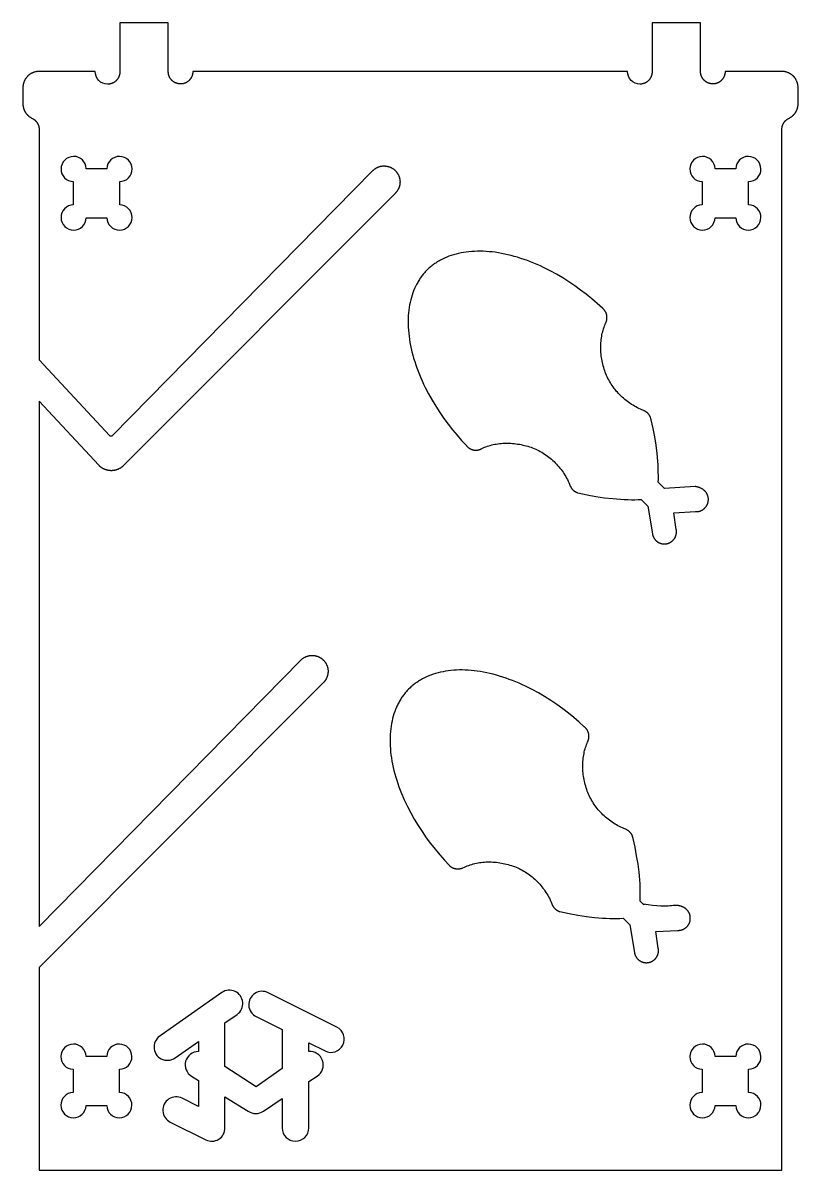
# Model space of a CAD drawing. Extents: x 1.8 to 42, y 1 to 42.4.
# Drawn here: x 15.75 to 27.75, y 1 to 18.75 of the extents above; entities that cross this region are included whole.
import ezdxf

# ---------------------------------------------------------------- set-up
doc = ezdxf.new("R2010")
doc.units = 0
doc.header["$LTSCALE"] = 0.03937
doc.layers.add('POCKETING_CUT', color=192, linetype='CONTINUOUS')
doc.layers.add('PROFILING_CUT', color=1, linetype='CONTINUOUS')

msp = doc.modelspace()

# ---------------------------------------------------------------- linework, layer by layer
at = {"layer": 'POCKETING_CUT'}
for points in [[(17.25, 15.935), (17.25, 16.295, 2.329284), (17.05, 16.495), (16.73, 16.495, 2.329284), (16.53, 16.295), (16.53, 15.935, 2.329284), (16.73, 15.735), (17.05, 15.735, 2.329284), (17.25, 15.935)], [(26.985, 15.935), (26.985, 16.295, 2.329284), (26.785, 16.495), (26.465, 16.495, 2.329284), (26.265, 16.295), (26.265, 15.935, 2.329284), (26.465, 15.735), (26.785, 15.735, 2.329284), (26.985, 15.935)], [(20.175, 2.833), (20.175, 2.968), (20.427, 2.843, 0.998554), (20.612, 3.211), (19.549, 3.742, 1.022068), (19.363, 3.374), (19.763, 3.175), (19.763, 2.572), (19.363, 2.287), (18.878, 2.604), (18.878, 3.278), (19.066, 3.408, 1.000007), (18.829, 3.746), (17.892, 3.088, 1.074623), (18.105, 2.736), (18.466, 2.989), (18.466, 2.834, 0.752687), (18.36, 2.452), (18.466, 2.388), (18.466, 1.985), (18.216, 2.111, 1.007271), (18.031, 1.742), (18.582, 1.467, 0.554843), (18.878, 1.652), (18.878, 2.133), (19.239, 1.911, 0.310797), (19.473, 1.91), (19.763, 2.105), (19.763, 1.652, 1), (20.175, 1.652), (20.175, 2.371), (20.306, 2.455, 0.783038), (20.175, 2.833)], [(17.247, 2.199), (17.247, 2.559, 2.329284), (17.047, 2.759), (16.727, 2.759, 2.329284), (16.527, 2.559), (16.527, 2.199, 2.329284), (16.727, 1.999), (17.047, 1.999, 2.329284), (17.247, 2.199)], [(26.985, 2.199), (26.985, 2.559, 2.329284), (26.785, 2.759), (26.465, 2.759, 2.329284), (26.265, 2.559), (26.265, 2.199, 2.329284), (26.465, 1.999), (26.785, 1.999, 2.329284), (26.985, 2.199)]]:
    msp.add_lwpolyline(points, format="xyb", dxfattribs=at)
for points in [[(25.585, 11.642), (25.587, 11.693), (25.587, 11.745), (25.586, 11.799), (25.585, 11.854), (25.582, 11.911), (25.578, 11.969), (25.567, 12.09), (25.551, 12.215), (25.53, 12.344), (25.505, 12.475), (25.475, 12.609), (25.474, 12.614), (25.473, 12.62), (25.471, 12.626), (25.47, 12.632), (25.468, 12.638), (25.466, 12.643), (25.464, 12.649), (25.461, 12.655), (25.459, 12.661), (25.456, 12.666), (25.453, 12.672), (25.45, 12.677), (25.446, 12.682), (25.443, 12.687), (25.439, 12.693), (25.435, 12.698), (25.431, 12.702), (25.427, 12.707), (25.423, 12.712), (25.418, 12.716), (25.414, 12.72), (25.409, 12.724), (25.404, 12.728), (25.399, 12.732), (25.394, 12.735), (25.389, 12.739), (25.384, 12.742), (25.378, 12.745), (25.373, 12.748), (25.368, 12.75), (25.362, 12.753), (25.333, 12.764), (25.31, 12.774), (25.286, 12.785), (25.263, 12.796), (25.24, 12.808), (25.217, 12.821), (25.195, 12.834), (25.173, 12.847), (25.151, 12.862), (25.129, 12.877), (25.108, 12.892), (25.087, 12.908), (25.067, 12.925), (25.046, 12.942), (25.027, 12.96), (25.008, 12.978), (24.989, 12.996), (24.971, 13.016), (24.953, 13.035), (24.936, 13.055), (24.919, 13.076), (24.903, 13.096), (24.887, 13.118), (24.873, 13.139), (24.858, 13.161), (24.844, 13.183), (24.831, 13.205), (24.819, 13.228), (24.807, 13.251), (24.795, 13.274), (24.785, 13.297), (24.775, 13.32), (24.765, 13.345), (24.757, 13.369), (24.749, 13.394), (24.741, 13.419), (24.734, 13.444), (24.727, 13.47), (24.721, 13.495), (24.716, 13.521), (24.711, 13.546), (24.707, 13.572), (24.704, 13.598), (24.701, 13.624), (24.698, 13.65), (24.697, 13.675), (24.696, 13.701), (24.695, 13.727), (24.695, 13.752), (24.696, 13.778), (24.698, 13.803), (24.7, 13.828), (24.702, 13.853), (24.706, 13.877), (24.71, 13.902), (24.714, 13.926), (24.719, 13.949), (24.725, 13.973), (24.731, 13.996), (24.738, 14.019), (24.746, 14.041), (24.754, 14.063), (24.762, 14.085), (24.771, 14.106), (24.773, 14.109), (24.774, 14.112), (24.776, 14.116), (24.777, 14.119), (24.779, 14.123), (24.78, 14.127), (24.782, 14.13), (24.783, 14.134), (24.784, 14.138), (24.785, 14.142), (24.786, 14.145), (24.787, 14.149), (24.788, 14.153), (24.789, 14.157), (24.789, 14.161), (24.79, 14.165), (24.791, 14.169), (24.791, 14.173), (24.791, 14.178), (24.792, 14.182), (24.792, 14.186), (24.792, 14.19), (24.792, 14.194), (24.792, 14.198), (24.792, 14.203), (24.791, 14.207), (24.791, 14.211), (24.79, 14.215), (24.79, 14.219), (24.789, 14.224), (24.788, 14.228), (24.788, 14.232), (24.787, 14.236), (24.786, 14.24), (24.784, 14.244), (24.783, 14.248), (24.782, 14.252), (24.78, 14.256), (24.779, 14.26), (24.777, 14.264), (24.776, 14.268), (24.774, 14.272), (24.772, 14.275), (24.77, 14.279), (24.768, 14.283), (24.766, 14.286), (24.764, 14.29), (24.762, 14.293), (24.76, 14.297), (24.757, 14.3), (24.755, 14.303), (24.753, 14.306), (24.75, 14.31), (24.747, 14.313), (24.745, 14.316), (24.742, 14.319), (24.74, 14.321), (24.737, 14.324), (24.734, 14.327), (24.731, 14.33), (24.728, 14.332), (24.726, 14.335), (24.723, 14.337), (24.72, 14.339), (24.64, 14.411), (24.558, 14.482), (24.472, 14.551), (24.384, 14.618), (24.294, 14.684), (24.201, 14.746), (24.106, 14.806), (24.009, 14.863), (23.91, 14.916), (23.811, 14.966), (23.761, 14.99), (23.71, 15.012), (23.66, 15.033), (23.609, 15.054), (23.559, 15.073), (23.508, 15.091), (23.458, 15.108), (23.408, 15.124), (23.357, 15.138), (23.307, 15.152), (23.258, 15.164), (23.208, 15.175), (23.159, 15.185), (23.111, 15.193), (23.062, 15.201), (23.015, 15.207), (22.967, 15.211), (22.921, 15.215), (22.875, 15.217), (22.829, 15.218), (22.785, 15.218), (22.741, 15.216), (22.697, 15.214), (22.655, 15.21), (22.613, 15.205), (22.572, 15.199), (22.532, 15.192), (22.493, 15.183), (22.455, 15.174), (22.418, 15.163), (22.381, 15.152), (22.346, 15.139), (22.312, 15.126), (22.278, 15.111), (22.246, 15.096), (22.214, 15.08), (22.199, 15.071), (22.184, 15.063), (22.169, 15.054), (22.155, 15.045), (22.14, 15.035), (22.126, 15.026), (22.112, 15.016), (22.099, 15.006), (22.086, 14.996), (22.073, 14.986), (22.06, 14.976), (22.047, 14.965), (22.035, 14.955), (22.023, 14.944), (22, 14.922), (21.978, 14.898), (21.967, 14.886), (21.956, 14.874), (21.946, 14.861), (21.936, 14.848), (21.926, 14.835), (21.916, 14.821), (21.906, 14.808), (21.897, 14.794), (21.888, 14.78), (21.879, 14.765), (21.87, 14.751), (21.861, 14.736), (21.853, 14.721), (21.844, 14.705), (21.828, 14.674), (21.813, 14.641), (21.799, 14.607), (21.786, 14.573), (21.774, 14.537), (21.763, 14.501), (21.753, 14.464), (21.744, 14.425), (21.736, 14.386), (21.729, 14.346), (21.724, 14.305), (21.719, 14.263), (21.716, 14.221), (21.714, 14.178), (21.713, 14.134), (21.713, 14.089), (21.715, 14.044), (21.718, 13.998), (21.722, 13.951), (21.727, 13.904), (21.734, 13.856), (21.742, 13.808), (21.751, 13.76), (21.761, 13.711), (21.773, 13.661), (21.785, 13.612), (21.799, 13.562), (21.815, 13.512), (21.831, 13.462), (21.849, 13.412), (21.867, 13.362), (21.887, 13.311), (21.908, 13.261), (21.93, 13.211), (21.953, 13.161), (21.977, 13.111), (22.028, 13.012), (22.083, 12.914), (22.141, 12.818), (22.202, 12.724), (22.266, 12.632), (22.332, 12.542), (22.4, 12.454), (22.47, 12.37), (22.542, 12.288), (22.615, 12.21), (22.617, 12.207), (22.62, 12.204), (22.623, 12.201), (22.625, 12.198), (22.628, 12.195), (22.631, 12.192), (22.634, 12.19), (22.637, 12.187), (22.64, 12.184), (22.643, 12.182), (22.646, 12.179), (22.649, 12.177), (22.653, 12.174), (22.656, 12.172), (22.66, 12.17), (22.663, 12.167), (22.667, 12.165), (22.671, 12.163), (22.674, 12.161), (22.678, 12.159), (22.682, 12.157), (22.686, 12.155), (22.69, 12.154), (22.694, 12.152), (22.698, 12.151), (22.702, 12.149), (22.706, 12.148), (22.71, 12.147), (22.714, 12.146), (22.719, 12.145), (22.723, 12.144), (22.727, 12.143), (22.732, 12.142), (22.736, 12.141), (22.74, 12.141), (22.745, 12.14), (22.749, 12.14), (22.753, 12.14), (22.758, 12.14), (22.762, 12.14), (22.766, 12.14), (22.77, 12.14), (22.775, 12.14), (22.779, 12.141), (22.783, 12.141), (22.787, 12.142), (22.792, 12.142), (22.796, 12.143), (22.8, 12.144), (22.804, 12.145), (22.808, 12.146), (22.812, 12.147), (22.816, 12.148), (22.82, 12.149), (22.824, 12.15), (22.828, 12.152), (22.831, 12.153), (22.835, 12.155), (22.839, 12.156), (22.842, 12.158), (22.846, 12.16), (22.849, 12.162), (22.853, 12.164), (22.856, 12.165), (22.876, 12.175), (22.897, 12.184), (22.918, 12.192), (22.94, 12.2), (22.962, 12.207), (22.984, 12.213), (23.007, 12.22), (23.03, 12.225), (23.054, 12.23), (23.078, 12.234), (23.102, 12.238), (23.127, 12.241), (23.152, 12.244), (23.177, 12.246), (23.202, 12.247), (23.227, 12.247), (23.253, 12.247), (23.279, 12.247), (23.305, 12.246), (23.331, 12.244), (23.357, 12.241), (23.383, 12.238), (23.409, 12.234), (23.436, 12.23), (23.462, 12.225), (23.488, 12.219), (23.514, 12.213), (23.539, 12.207), (23.565, 12.2), (23.591, 12.192), (23.616, 12.184), (23.641, 12.175), (23.665, 12.165), (23.689, 12.155), (23.712, 12.144), (23.735, 12.132), (23.759, 12.12), (23.781, 12.107), (23.804, 12.093), (23.826, 12.079), (23.848, 12.064), (23.87, 12.048), (23.891, 12.032), (23.912, 12.016), (23.933, 11.998), (23.953, 11.981), (23.972, 11.962), (23.992, 11.943), (24.01, 11.924), (24.028, 11.904), (24.046, 11.884), (24.063, 11.863), (24.08, 11.842), (24.096, 11.821), (24.111, 11.799), (24.126, 11.777), (24.14, 11.754), (24.153, 11.731), (24.166, 11.708), (24.179, 11.685), (24.19, 11.661), (24.201, 11.638), (24.211, 11.614), (24.223, 11.585), (24.225, 11.58), (24.227, 11.575), (24.23, 11.571), (24.232, 11.566), (24.235, 11.562), (24.238, 11.557), (24.241, 11.553), (24.244, 11.548), (24.247, 11.544), (24.25, 11.54), (24.254, 11.536), (24.257, 11.532), (24.261, 11.528), (24.265, 11.524), (24.269, 11.52), (24.273, 11.517), (24.277, 11.513), (24.281, 11.51), (24.286, 11.507), (24.29, 11.503), (24.295, 11.5), (24.299, 11.498), (24.304, 11.495), (24.308, 11.492), (24.313, 11.49), (24.318, 11.488), (24.323, 11.486), (24.328, 11.484), (24.332, 11.482), (24.337, 11.48), (24.342, 11.479), (24.483, 11.449), (24.62, 11.424), (24.753, 11.404), (24.88, 11.39), (24.941, 11.384), (25.001, 11.379), (25.059, 11.376), (25.115, 11.374), (25.169, 11.373), (25.221, 11.373), (25.272, 11.374), (25.32, 11.377), (25.424, 11.274), (25.495, 10.845), (25.496, 10.841), (25.497, 10.837), (25.498, 10.833), (25.499, 10.829), (25.5, 10.825), (25.501, 10.821), (25.502, 10.817), (25.504, 10.813), (25.505, 10.809), (25.506, 10.805), (25.508, 10.801), (25.51, 10.797), (25.512, 10.794), (25.514, 10.79), (25.516, 10.786), (25.518, 10.782), (25.52, 10.779), (25.522, 10.775), (25.524, 10.772), (25.527, 10.768), (25.529, 10.765), (25.531, 10.761), (25.534, 10.758), (25.537, 10.755), (25.539, 10.752), (25.542, 10.749), (25.545, 10.746), (25.548, 10.743), (25.551, 10.74), (25.554, 10.737), (25.557, 10.735), (25.56, 10.732), (25.564, 10.729), (25.567, 10.726), (25.571, 10.723), (25.575, 10.72), (25.579, 10.718), (25.583, 10.715), (25.587, 10.713), (25.592, 10.711), (25.596, 10.708), (25.6, 10.706), (25.605, 10.704), (25.609, 10.702), (25.614, 10.7), (25.618, 10.699), (25.623, 10.697), (25.628, 10.696), (25.632, 10.694), (25.637, 10.693), (25.642, 10.692), (25.647, 10.691), (25.651, 10.69), (25.656, 10.69), (25.661, 10.689), (25.666, 10.689), (25.671, 10.688), (25.676, 10.688), (25.68, 10.688), (25.685, 10.688), (25.69, 10.689), (25.695, 10.689), (25.699, 10.689), (25.704, 10.69), (25.709, 10.69), (25.713, 10.691), (25.718, 10.692), (25.723, 10.693), (25.727, 10.694), (25.732, 10.696), (25.737, 10.697), (25.741, 10.698), (25.746, 10.7), (25.75, 10.702), (25.755, 10.704), (25.759, 10.706), (25.764, 10.708), (25.768, 10.71), (25.772, 10.713), (25.777, 10.715), (25.781, 10.718), (25.785, 10.72), (25.789, 10.723), (25.793, 10.726), (25.797, 10.729), (25.801, 10.732), (25.804, 10.735), (25.808, 10.738), (25.811, 10.742), (25.815, 10.745), (25.818, 10.749), (25.821, 10.752), (25.824, 10.756), (25.827, 10.76), (25.83, 10.763), (25.833, 10.767), (25.836, 10.771), (25.838, 10.775), (25.841, 10.779), (25.843, 10.783), (25.845, 10.787), (25.848, 10.792), (25.85, 10.796), (25.852, 10.8), (25.854, 10.805), (25.855, 10.809), (25.857, 10.814), (25.859, 10.818), (25.86, 10.823), (25.861, 10.828), (25.863, 10.833), (25.864, 10.837), (25.865, 10.842), (25.865, 10.847), (25.866, 10.852), (25.867, 10.857), (25.867, 10.862), (25.867, 10.866), (25.868, 10.871), (25.868, 10.876), (25.868, 10.881), (25.867, 10.886), (25.867, 10.891), (25.867, 10.895), (25.866, 10.9), (25.865, 10.905), (25.865, 10.91), (25.864, 10.914), (25.825, 11.17), (26.164, 11.189), (26.169, 11.189), (26.174, 11.189), (26.179, 11.189), (26.184, 11.189), (26.189, 11.189), (26.194, 11.19), (26.199, 11.19), (26.204, 11.191), (26.209, 11.192), (26.214, 11.193), (26.219, 11.194), (26.224, 11.195), (26.228, 11.197), (26.233, 11.198), (26.238, 11.2), (26.243, 11.202), (26.248, 11.204), (26.252, 11.206), (26.257, 11.208), (26.262, 11.21), (26.266, 11.213), (26.27, 11.216), (26.275, 11.218), (26.279, 11.221), (26.283, 11.224), (26.287, 11.227), (26.291, 11.23), (26.295, 11.233), (26.299, 11.236), (26.302, 11.24), (26.306, 11.243), (26.309, 11.247), (26.313, 11.25), (26.316, 11.254), (26.319, 11.258), (26.322, 11.262), (26.325, 11.266), (26.328, 11.27), (26.331, 11.274), (26.334, 11.278), (26.336, 11.283), (26.339, 11.287), (26.341, 11.292), (26.343, 11.296), (26.345, 11.301), (26.347, 11.306), (26.349, 11.311), (26.351, 11.315), (26.353, 11.32), (26.354, 11.325), (26.355, 11.33), (26.357, 11.335), (26.358, 11.34), (26.359, 11.345), (26.359, 11.35), (26.36, 11.355), (26.36, 11.36), (26.361, 11.365), (26.361, 11.37), (26.361, 11.375), (26.361, 11.38), (26.361, 11.385), (26.361, 11.39), (26.36, 11.395), (26.36, 11.4), (26.359, 11.405), (26.358, 11.41), (26.357, 11.415), (26.356, 11.42), (26.355, 11.425), (26.353, 11.429), (26.352, 11.434), (26.35, 11.439), (26.348, 11.444), (26.347, 11.449), (26.344, 11.453), (26.342, 11.458), (26.34, 11.462), (26.338, 11.467), (26.335, 11.471), (26.332, 11.476), (26.33, 11.48), (26.327, 11.484), (26.324, 11.488), (26.321, 11.493), (26.317, 11.497), (26.314, 11.5), (26.311, 11.504), (26.307, 11.508), (26.303, 11.511), (26.3, 11.515), (26.296, 11.518), (26.292, 11.521), (26.288, 11.524), (26.284, 11.527), (26.28, 11.53), (26.274, 11.535), (26.267, 11.539), (26.26, 11.543), (26.253, 11.547), (26.246, 11.55), (26.238, 11.554), (26.23, 11.557), (26.222, 11.56), (26.215, 11.563), (26.206, 11.566), (26.198, 11.568), (26.19, 11.57), (26.182, 11.572), (26.173, 11.574), (26.165, 11.575), (26.157, 11.576), (25.922, 11.56), (25.684, 11.548), (25.635, 11.593), (25.585, 11.642)], [(25.306, 5.162), (25.308, 5.213), (25.308, 5.265), (25.308, 5.319), (25.306, 5.374), (25.303, 5.431), (25.299, 5.49), (25.288, 5.61), (25.272, 5.735), (25.251, 5.864), (25.226, 5.996), (25.196, 6.129), (25.195, 6.135), (25.194, 6.141), (25.192, 6.146), (25.191, 6.152), (25.189, 6.158), (25.187, 6.164), (25.185, 6.17), (25.183, 6.175), (25.18, 6.181), (25.177, 6.186), (25.174, 6.192), (25.171, 6.197), (25.168, 6.203), (25.164, 6.208), (25.16, 6.213), (25.157, 6.218), (25.153, 6.223), (25.148, 6.227), (25.144, 6.232), (25.14, 6.236), (25.135, 6.241), (25.13, 6.245), (25.125, 6.248), (25.12, 6.252), (25.115, 6.256), (25.11, 6.259), (25.105, 6.262), (25.1, 6.265), (25.094, 6.268), (25.089, 6.27), (25.083, 6.273), (25.054, 6.284), (25.031, 6.295), (25.008, 6.305), (24.984, 6.316), (24.961, 6.328), (24.939, 6.341), (24.916, 6.354), (24.894, 6.368), (24.872, 6.382), (24.85, 6.397), (24.829, 6.412), (24.808, 6.429), (24.788, 6.445), (24.768, 6.462), (24.748, 6.48), (24.729, 6.498), (24.71, 6.517), (24.692, 6.536), (24.674, 6.555), (24.657, 6.575), (24.64, 6.596), (24.624, 6.617), (24.609, 6.638), (24.594, 6.659), (24.579, 6.681), (24.566, 6.703), (24.553, 6.726), (24.54, 6.748), (24.528, 6.771), (24.517, 6.794), (24.506, 6.817), (24.496, 6.841), (24.487, 6.865), (24.478, 6.89), (24.47, 6.914), (24.462, 6.939), (24.455, 6.965), (24.449, 6.99), (24.443, 7.015), (24.437, 7.041), (24.433, 7.067), (24.428, 7.093), (24.425, 7.118), (24.422, 7.144), (24.42, 7.17), (24.418, 7.196), (24.417, 7.221), (24.416, 7.247), (24.417, 7.273), (24.417, 7.298), (24.419, 7.323), (24.421, 7.348), (24.424, 7.373), (24.427, 7.398), (24.431, 7.422), (24.436, 7.446), (24.441, 7.47), (24.446, 7.493), (24.453, 7.516), (24.46, 7.539), (24.467, 7.561), (24.475, 7.583), (24.483, 7.605), (24.492, 7.626), (24.494, 7.629), (24.496, 7.633), (24.497, 7.636), (24.499, 7.64), (24.5, 7.643), (24.502, 7.647), (24.503, 7.651), (24.504, 7.654), (24.505, 7.658), (24.506, 7.662), (24.507, 7.666), (24.508, 7.67), (24.509, 7.674), (24.51, 7.678), (24.511, 7.682), (24.511, 7.686), (24.512, 7.69), (24.512, 7.694), (24.513, 7.698), (24.513, 7.702), (24.513, 7.706), (24.513, 7.71), (24.513, 7.715), (24.513, 7.719), (24.513, 7.723), (24.513, 7.727), (24.512, 7.731), (24.512, 7.735), (24.511, 7.74), (24.51, 7.744), (24.51, 7.748), (24.509, 7.752), (24.508, 7.756), (24.507, 7.76), (24.506, 7.764), (24.504, 7.768), (24.503, 7.772), (24.502, 7.776), (24.5, 7.78), (24.499, 7.784), (24.497, 7.788), (24.495, 7.792), (24.493, 7.796), (24.492, 7.799), (24.49, 7.803), (24.488, 7.807), (24.485, 7.81), (24.483, 7.814), (24.481, 7.817), (24.479, 7.82), (24.476, 7.824), (24.474, 7.827), (24.471, 7.83), (24.469, 7.833), (24.466, 7.836), (24.464, 7.839), (24.461, 7.842), (24.458, 7.845), (24.455, 7.847), (24.453, 7.85), (24.45, 7.852), (24.447, 7.855), (24.444, 7.857), (24.441, 7.86), (24.362, 7.932), (24.279, 8.002), (24.194, 8.071), (24.106, 8.139), (24.015, 8.204), (23.922, 8.267), (23.827, 8.326), (23.73, 8.383), (23.632, 8.437), (23.532, 8.487), (23.482, 8.51), (23.432, 8.532), (23.381, 8.554), (23.331, 8.574), (23.28, 8.593), (23.23, 8.611), (23.179, 8.628), (23.129, 8.644), (23.079, 8.659), (23.029, 8.672), (22.979, 8.684), (22.93, 8.695), (22.881, 8.705), (22.832, 8.714), (22.784, 8.721), (22.736, 8.727), (22.689, 8.732), (22.642, 8.735), (22.596, 8.737), (22.551, 8.738), (22.506, 8.738), (22.462, 8.737), (22.419, 8.734), (22.376, 8.73), (22.334, 8.725), (22.294, 8.719), (22.254, 8.712), (22.214, 8.704), (22.176, 8.694), (22.139, 8.684), (22.103, 8.672), (22.067, 8.66), (22.033, 8.646), (22, 8.632), (21.967, 8.616), (21.936, 8.6), (21.92, 8.592), (21.905, 8.583), (21.89, 8.574), (21.876, 8.565), (21.862, 8.556), (21.848, 8.546), (21.834, 8.537), (21.82, 8.527), (21.807, 8.517), (21.794, 8.507), (21.781, 8.496), (21.769, 8.486), (21.756, 8.475), (21.744, 8.464), (21.721, 8.442), (21.71, 8.43), (21.699, 8.419), (21.688, 8.407), (21.677, 8.394), (21.667, 8.382), (21.657, 8.369), (21.647, 8.356), (21.637, 8.342), (21.627, 8.329), (21.617, 8.315), (21.608, 8.301), (21.599, 8.287), (21.59, 8.272), (21.581, 8.257), (21.573, 8.242), (21.564, 8.227), (21.556, 8.211), (21.548, 8.195), (21.541, 8.179), (21.533, 8.163), (21.519, 8.129), (21.506, 8.095), (21.494, 8.059), (21.483, 8.023), (21.473, 7.986), (21.464, 7.947), (21.456, 7.908), (21.449, 7.868), (21.443, 7.827), (21.439, 7.786), (21.436, 7.743), (21.434, 7.7), (21.433, 7.656), (21.433, 7.611), (21.435, 7.565), (21.438, 7.519), (21.442, 7.472), (21.448, 7.425), (21.455, 7.377), (21.463, 7.329), (21.472, 7.28), (21.482, 7.231), (21.494, 7.182), (21.507, 7.132), (21.521, 7.082), (21.537, 7.031), (21.554, 6.981), (21.571, 6.93), (21.59, 6.88), (21.611, 6.829), (21.632, 6.779), (21.654, 6.728), (21.678, 6.678), (21.702, 6.627), (21.754, 6.528), (21.809, 6.429), (21.868, 6.332), (21.93, 6.237), (21.994, 6.143), (22.062, 6.053), (22.131, 5.964), (22.202, 5.879), (22.275, 5.796), (22.348, 5.717), (22.351, 5.714), (22.353, 5.712), (22.356, 5.709), (22.358, 5.707), (22.361, 5.705), (22.364, 5.702), (22.366, 5.7), (22.369, 5.698), (22.372, 5.696), (22.375, 5.694), (22.378, 5.692), (22.381, 5.69), (22.384, 5.688), (22.387, 5.686), (22.39, 5.684), (22.394, 5.682), (22.397, 5.681), (22.4, 5.679), (22.403, 5.677), (22.407, 5.676), (22.41, 5.674), (22.414, 5.673), (22.417, 5.672), (22.421, 5.67), (22.424, 5.669), (22.428, 5.668), (22.431, 5.667), (22.435, 5.666), (22.439, 5.665), (22.442, 5.664), (22.446, 5.664), (22.45, 5.663), (22.453, 5.662), (22.457, 5.662), (22.461, 5.661), (22.465, 5.661), (22.468, 5.661), (22.472, 5.66), (22.476, 5.66), (22.48, 5.66), (22.483, 5.66), (22.487, 5.66), (22.491, 5.66), (22.494, 5.66), (22.498, 5.661), (22.502, 5.661), (22.505, 5.661), (22.509, 5.662), (22.513, 5.662), (22.516, 5.663), (22.52, 5.664), (22.523, 5.665), (22.527, 5.665), (22.53, 5.666), (22.534, 5.667), (22.537, 5.668), (22.541, 5.669), (22.544, 5.67), (22.547, 5.672), (22.551, 5.673), (22.554, 5.674), (22.557, 5.675), (22.56, 5.677), (22.585, 5.688), (22.606, 5.698), (22.629, 5.706), (22.652, 5.715), (22.675, 5.723), (22.698, 5.73), (22.722, 5.736), (22.746, 5.742), (22.771, 5.748), (22.795, 5.753), (22.82, 5.757), (22.846, 5.76), (22.871, 5.763), (22.897, 5.765), (22.923, 5.767), (22.949, 5.768), (22.975, 5.768), (23.001, 5.768), (23.027, 5.766), (23.054, 5.765), (23.08, 5.762), (23.106, 5.759), (23.132, 5.756), (23.159, 5.751), (23.185, 5.746), (23.211, 5.741), (23.236, 5.735), (23.262, 5.728), (23.288, 5.72), (23.313, 5.713), (23.338, 5.704), (23.362, 5.695), (23.386, 5.685), (23.41, 5.675), (23.433, 5.664), (23.457, 5.652), (23.48, 5.64), (23.503, 5.627), (23.525, 5.613), (23.548, 5.599), (23.57, 5.584), (23.591, 5.569), (23.613, 5.553), (23.634, 5.536), (23.654, 5.519), (23.674, 5.501), (23.694, 5.483), (23.713, 5.464), (23.732, 5.444), (23.75, 5.425), (23.767, 5.404), (23.784, 5.384), (23.801, 5.362), (23.817, 5.341), (23.832, 5.319), (23.847, 5.297), (23.861, 5.274), (23.875, 5.252), (23.888, 5.228), (23.9, 5.205), (23.911, 5.182), (23.922, 5.158), (23.933, 5.134), (23.944, 5.105), (23.947, 5.1), (23.949, 5.096), (23.951, 5.091), (23.954, 5.086), (23.956, 5.082), (23.959, 5.077), (23.962, 5.073), (23.965, 5.069), (23.968, 5.064), (23.972, 5.06), (23.975, 5.056), (23.979, 5.052), (23.982, 5.048), (23.986, 5.044), (23.99, 5.041), (23.994, 5.037), (23.998, 5.033), (24.003, 5.03), (24.007, 5.027), (24.011, 5.024), (24.016, 5.021), (24.02, 5.018), (24.025, 5.015), (24.03, 5.013), (24.034, 5.01), (24.039, 5.008), (24.044, 5.006), (24.049, 5.004), (24.054, 5.002), (24.059, 5.001), (24.064, 4.999), (24.204, 4.969), (24.341, 4.945), (24.474, 4.925), (24.601, 4.91), (24.662, 4.904), (24.722, 4.9), (24.78, 4.896), (24.836, 4.894), (24.89, 4.893), (24.942, 4.894), (24.993, 4.895), (25.041, 4.897), (25.145, 4.794), (25.216, 4.369), (25.217, 4.361), (25.218, 4.357), (25.219, 4.353), (25.22, 4.349), (25.221, 4.344), (25.222, 4.34), (25.224, 4.336), (25.225, 4.332), (25.227, 4.328), (25.228, 4.324), (25.23, 4.32), (25.232, 4.316), (25.234, 4.312), (25.236, 4.308), (25.238, 4.305), (25.24, 4.301), (25.242, 4.297), (25.245, 4.293), (25.247, 4.29), (25.249, 4.286), (25.252, 4.283), (25.255, 4.279), (25.257, 4.276), (25.26, 4.273), (25.263, 4.27), (25.266, 4.267), (25.269, 4.264), (25.272, 4.261), (25.275, 4.258), (25.278, 4.255), (25.281, 4.252), (25.285, 4.249), (25.289, 4.246), (25.292, 4.244), (25.296, 4.241), (25.3, 4.238), (25.304, 4.236), (25.309, 4.233), (25.313, 4.231), (25.317, 4.229), (25.321, 4.226), (25.326, 4.224), (25.33, 4.223), (25.335, 4.221), (25.34, 4.219), (25.344, 4.218), (25.349, 4.216), (25.354, 4.215), (25.358, 4.214), (25.363, 4.213), (25.368, 4.212), (25.373, 4.211), (25.378, 4.21), (25.382, 4.21), (25.387, 4.209), (25.392, 4.209), (25.397, 4.209), (25.402, 4.209), (25.407, 4.209), (25.411, 4.209), (25.416, 4.209), (25.421, 4.21), (25.425, 4.21), (25.43, 4.211), (25.435, 4.212), (25.439, 4.212), (25.444, 4.213), (25.449, 4.215), (25.453, 4.216), (25.458, 4.217), (25.463, 4.219), (25.467, 4.22), (25.472, 4.222), (25.476, 4.224), (25.481, 4.226), (25.485, 4.228), (25.489, 4.23), (25.494, 4.233), (25.498, 4.235), (25.502, 4.238), (25.506, 4.241), (25.51, 4.243), (25.514, 4.246), (25.518, 4.249), (25.522, 4.252), (25.525, 4.255), (25.529, 4.259), (25.533, 4.262), (25.536, 4.265), (25.539, 4.269), (25.543, 4.273), (25.546, 4.276), (25.549, 4.28), (25.551, 4.284), (25.554, 4.287), (25.557, 4.291), (25.56, 4.295), (25.562, 4.299), (25.564, 4.303), (25.567, 4.308), (25.569, 4.312), (25.571, 4.316), (25.573, 4.321), (25.575, 4.325), (25.577, 4.329), (25.578, 4.334), (25.58, 4.339), (25.581, 4.343), (25.583, 4.348), (25.584, 4.353), (25.585, 4.358), (25.586, 4.362), (25.587, 4.367), (25.587, 4.372), (25.588, 4.377), (25.588, 4.382), (25.589, 4.387), (25.589, 4.391), (25.589, 4.396), (25.589, 4.401), (25.589, 4.406), (25.588, 4.411), (25.588, 4.415), (25.587, 4.42), (25.587, 4.425), (25.586, 4.429), (25.585, 4.434), (25.546, 4.691), (25.885, 4.709), (25.89, 4.709), (25.895, 4.709), (25.9, 4.709), (25.905, 4.709), (25.91, 4.709), (25.915, 4.71), (25.92, 4.711), (25.925, 4.711), (25.93, 4.712), (25.935, 4.713), (25.94, 4.714), (25.945, 4.716), (25.95, 4.717), (25.955, 4.719), (25.959, 4.72), (25.964, 4.722), (25.969, 4.724), (25.974, 4.726), (25.978, 4.728), (25.983, 4.731), (25.987, 4.733), (25.992, 4.736), (25.996, 4.739), (26, 4.741), (26.004, 4.744), (26.009, 4.747), (26.012, 4.75), (26.016, 4.754), (26.02, 4.757), (26.024, 4.76), (26.027, 4.764), (26.031, 4.767), (26.034, 4.771), (26.037, 4.774), (26.041, 4.778), (26.044, 4.782), (26.047, 4.786), (26.05, 4.79), (26.052, 4.795), (26.055, 4.799), (26.058, 4.803), (26.06, 4.808), (26.062, 4.812), (26.065, 4.817), (26.067, 4.821), (26.069, 4.826), (26.071, 4.831), (26.072, 4.836), (26.074, 4.841), (26.075, 4.846), (26.077, 4.851), (26.078, 4.856), (26.079, 4.861), (26.08, 4.866), (26.081, 4.871), (26.081, 4.876), (26.082, 4.881), (26.082, 4.886), (26.082, 4.891), (26.082, 4.896), (26.082, 4.901), (26.082, 4.906), (26.082, 4.911), (26.081, 4.916), (26.081, 4.92), (26.08, 4.925), (26.079, 4.93), (26.078, 4.935), (26.077, 4.94), (26.076, 4.945), (26.075, 4.95), (26.073, 4.955), (26.072, 4.959), (26.07, 4.964), (26.068, 4.969), (26.066, 4.974), (26.064, 4.978), (26.061, 4.983), (26.059, 4.987), (26.056, 4.992), (26.054, 4.996), (26.051, 5), (26.048, 5.005), (26.045, 5.009), (26.042, 5.013), (26.039, 5.017), (26.035, 5.021), (26.032, 5.024), (26.028, 5.028), (26.025, 5.032), (26.021, 5.035), (26.017, 5.038), (26.014, 5.042), (26.01, 5.045), (26.006, 5.048), (26.002, 5.051), (25.998, 5.053), (25.993, 5.056), (25.989, 5.059), (25.985, 5.061), (25.98, 5.064), (25.976, 5.066), (25.971, 5.068), (25.966, 5.071), (25.961, 5.073), (25.956, 5.075), (25.951, 5.077), (25.946, 5.079), (25.941, 5.081), (25.936, 5.083), (25.93, 5.084), (25.925, 5.086), (25.92, 5.087), (25.914, 5.088), (25.909, 5.09), (25.903, 5.091), (25.898, 5.092), (25.892, 5.093), (25.887, 5.093), (25.881, 5.094), (25.876, 5.095), (25.87, 5.095), (25.865, 5.095), (25.859, 5.096), (25.854, 5.096), (25.848, 5.096), (25.843, 5.096), (25.838, 5.095), (25.814, 5.092), (25.79, 5.09), (25.765, 5.088), (25.739, 5.086), (25.712, 5.085), (25.684, 5.085), (25.656, 5.085), (25.626, 5.086), (25.564, 5.089), (25.499, 5.094), (25.43, 5.102), (25.358, 5.112), (25.364, 5.105), (25.364, 5.105), (25.306, 5.162)]]:
    msp.add_lwpolyline(points, dxfattribs=at)
msp.add_polyline3d([(22.974, 17.285, 0), (22.974, 17.285, 0), (22.974, 17.285, 0), (22.974, 17.285, 0), (22.974, 17.285, 0)], dxfattribs=at)
at = {"layer": 'PROFILING_CUT'}
msp.add_lwpolyline([(17.093, 12.36), (17.131, 12.361), (21.162, 16.461), (21.167, 16.465), (21.171, 16.47), (21.176, 16.474), (21.181, 16.479), (21.186, 16.483), (21.192, 16.487), (21.197, 16.491), (21.203, 16.495), (21.208, 16.498), (21.214, 16.502), (21.22, 16.505), (21.226, 16.508), (21.232, 16.512), (21.238, 16.514), (21.244, 16.517), (21.25, 16.52), (21.256, 16.522), (21.262, 16.524), (21.269, 16.527), (21.275, 16.528), (21.281, 16.53), (21.288, 16.532), (21.294, 16.533), (21.301, 16.534), (21.307, 16.535), (21.313, 16.536), (21.32, 16.537), (21.326, 16.537), (21.332, 16.537), (21.339, 16.537), (21.345, 16.537), (21.351, 16.537), (21.357, 16.537), (21.364, 16.536), (21.37, 16.536), (21.376, 16.535), (21.383, 16.534), (21.389, 16.533), (21.395, 16.531), (21.402, 16.53), (21.408, 16.528), (21.414, 16.526), (21.421, 16.524), (21.427, 16.522), (21.433, 16.52), (21.439, 16.517), (21.445, 16.514), (21.451, 16.512), (21.457, 16.509), (21.462, 16.505), (21.468, 16.502), (21.474, 16.499), (21.479, 16.495), (21.484, 16.491), (21.49, 16.487), (21.495, 16.483), (21.5, 16.479), (21.505, 16.475), (21.509, 16.471), (21.514, 16.466), (21.519, 16.462), (21.523, 16.457), (21.527, 16.452), (21.531, 16.448), (21.535, 16.443), (21.539, 16.438), (21.543, 16.433), (21.546, 16.427), (21.55, 16.422), (21.553, 16.416), (21.556, 16.411), (21.56, 16.405), (21.562, 16.399), (21.565, 16.393), (21.568, 16.387), (21.57, 16.381), (21.573, 16.375), (21.575, 16.369), (21.577, 16.363), (21.579, 16.357), (21.58, 16.35), (21.582, 16.344), (21.583, 16.337), (21.584, 16.331), (21.585, 16.324), (21.586, 16.318), (21.587, 16.311), (21.587, 16.305), (21.588, 16.299), (21.588, 16.292), (21.588, 16.286), (21.587, 16.279), (21.587, 16.273), (21.586, 16.266), (21.586, 16.26), (21.584, 16.249), (21.583, 16.245), (21.583, 16.24), (21.582, 16.235), (21.58, 16.231), (21.579, 16.226), (21.578, 16.221), (21.576, 16.217), (21.575, 16.212), (21.573, 16.207), (21.572, 16.203), (21.57, 16.198), (21.568, 16.193), (21.566, 16.189), (21.564, 16.184), (21.561, 16.18), (21.559, 16.175), (21.556, 16.171), (21.554, 16.166), (21.551, 16.162), (21.548, 16.158), (21.546, 16.153), (21.543, 16.149), (21.539, 16.145), (21.536, 16.141), (21.533, 16.137), (21.53, 16.133), (21.526, 16.129), (21.523, 16.125), (21.519, 16.121), (21.516, 16.117), (17.304, 11.898), (17.3, 11.894), (17.295, 11.89), (17.291, 11.886), (17.286, 11.882), (17.281, 11.878), (17.276, 11.874), (17.271, 11.871), (17.266, 11.867), (17.26, 11.863), (17.255, 11.86), (17.249, 11.857), (17.243, 11.854), (17.237, 11.851), (17.232, 11.848), (17.225, 11.845), (17.219, 11.842), (17.213, 11.84), (17.207, 11.838), (17.2, 11.835), (17.194, 11.833), (17.187, 11.831), (17.181, 11.83), (17.174, 11.828), (17.167, 11.827), (17.16, 11.826), (17.154, 11.825), (17.147, 11.824), (17.14, 11.823), (17.133, 11.823), (17.126, 11.822), (17.119, 11.822), (17.112, 11.822), (17.105, 11.823), (17.098, 11.823), (17.091, 11.824), (17.084, 11.824), (17.077, 11.825), (17.071, 11.827), (17.064, 11.828), (17.057, 11.829), (17.05, 11.831), (17.044, 11.833), (17.037, 11.835), (17.031, 11.837), (17.025, 11.839), (17.018, 11.842), (17.012, 11.844), (17.006, 11.847), (17, 11.85), (16.994, 11.853), (16.988, 11.856), (16.983, 11.859), (16.977, 11.863), (16.972, 11.866), (16.966, 11.87), (16.961, 11.873), (16.956, 11.877), (16.951, 11.881), (16.946, 11.885), (16.942, 11.889), (16.937, 11.893), (16.933, 11.897), (16.928, 11.901), (16.924, 11.905), (16, 12.897), (16, 4.769), (20.055, 8.893), (20.059, 8.897), (20.064, 8.902), (20.069, 8.906), (20.074, 8.91), (20.079, 8.914), (20.084, 8.918), (20.09, 8.921), (20.095, 8.925), (20.101, 8.928), (20.106, 8.932), (20.112, 8.935), (20.118, 8.938), (20.124, 8.94), (20.13, 8.943), (20.136, 8.946), (20.142, 8.948), (20.148, 8.95), (20.154, 8.952), (20.161, 8.954), (20.167, 8.956), (20.173, 8.957), (20.18, 8.959), (20.186, 8.96), (20.193, 8.961), (20.199, 8.962), (20.205, 8.962), (20.212, 8.963), (20.218, 8.963), (20.225, 8.963), (20.231, 8.963), (20.237, 8.963), (20.244, 8.963), (20.25, 8.962), (20.256, 8.961), (20.262, 8.961), (20.269, 8.96), (20.275, 8.958), (20.281, 8.957), (20.288, 8.956), (20.294, 8.954), (20.3, 8.952), (20.307, 8.95), (20.313, 8.948), (20.319, 8.945), (20.325, 8.943), (20.331, 8.94), (20.337, 8.937), (20.343, 8.934), (20.348, 8.931), (20.354, 8.928), (20.36, 8.924), (20.365, 8.921), (20.37, 8.917), (20.376, 8.913), (20.381, 8.909), (20.386, 8.905), (20.391, 8.901), (20.395, 8.897), (20.4, 8.892), (20.405, 8.888), (20.409, 8.883), (20.413, 8.878), (20.417, 8.874), (20.421, 8.869), (20.425, 8.864), (20.429, 8.858), (20.432, 8.853), (20.436, 8.848), (20.439, 8.842), (20.442, 8.837), (20.446, 8.831), (20.448, 8.825), (20.451, 8.819), (20.454, 8.813), (20.456, 8.807), (20.459, 8.801), (20.461, 8.795), (20.463, 8.789), (20.465, 8.782), (20.466, 8.776), (20.468, 8.77), (20.469, 8.763), (20.47, 8.757), (20.471, 8.75), (20.472, 8.744), (20.473, 8.737), (20.473, 8.731), (20.474, 8.724), (20.474, 8.718), (20.474, 8.711), (20.473, 8.705), (20.473, 8.699), (20.472, 8.692), (20.472, 8.686), (20.471, 8.68), (20.47, 8.675), (20.469, 8.67), (20.468, 8.666), (20.467, 8.661), (20.466, 8.656), (20.465, 8.651), (20.464, 8.647), (20.462, 8.642), (20.461, 8.637), (20.459, 8.633), (20.457, 8.628), (20.455, 8.624), (20.454, 8.619), (20.452, 8.614), (20.449, 8.61), (20.447, 8.605), (20.445, 8.601), (20.443, 8.597), (20.44, 8.592), (20.438, 8.588), (20.435, 8.584), (20.432, 8.58), (20.429, 8.576), (20.427, 8.571), (20.424, 8.567), (20.42, 8.564), (20.417, 8.56), (20.414, 8.556), (20.411, 8.552), (20.408, 8.548), (20.404, 8.545), (16, 4.133), (16, 1), (27.5, 1), (27.5, 17.111), (27.5, 17.117), (27.501, 17.123), (27.502, 17.13), (27.503, 17.136), (27.503, 17.14), (27.504, 17.143), (27.505, 17.146), (27.505, 17.149), (27.506, 17.152), (27.507, 17.156), (27.508, 17.159), (27.509, 17.162), (27.51, 17.165), (27.511, 17.168), (27.512, 17.171), (27.514, 17.175), (27.515, 17.178), (27.516, 17.181), (27.518, 17.184), (27.519, 17.187), (27.521, 17.19), (27.522, 17.193), (27.524, 17.196), (27.525, 17.199), (27.527, 17.202), (27.529, 17.205), (27.531, 17.208), (27.533, 17.21), (27.535, 17.213), (27.537, 17.216), (27.539, 17.219), (27.541, 17.221), (27.543, 17.224), (27.545, 17.227), (27.547, 17.229), (27.55, 17.232), (27.552, 17.234), (27.554, 17.237), (27.557, 17.239), (27.559, 17.241), (27.562, 17.244), (27.564, 17.246), (27.567, 17.248), (27.569, 17.25), (27.572, 17.252), (27.574, 17.254), (27.577, 17.256), (27.58, 17.258), (27.585, 17.262), (27.59, 17.265), (27.596, 17.268), (27.602, 17.271), (27.615, 17.278), (27.622, 17.282), (27.63, 17.286), (27.637, 17.291), (27.644, 17.296), (27.648, 17.298), (27.651, 17.301), (27.655, 17.304), (27.658, 17.306), (27.661, 17.309), (27.665, 17.312), (27.668, 17.315), (27.671, 17.318), (27.675, 17.321), (27.678, 17.324), (27.681, 17.327), (27.684, 17.331), (27.687, 17.334), (27.69, 17.337), (27.693, 17.341), (27.696, 17.344), (27.698, 17.348), (27.701, 17.351), (27.704, 17.355), (27.706, 17.359), (27.709, 17.363), (27.711, 17.366), (27.714, 17.37), (27.716, 17.374), (27.718, 17.378), (27.72, 17.382), (27.723, 17.386), (27.725, 17.39), (27.726, 17.394), (27.728, 17.398), (27.73, 17.402), (27.732, 17.407), (27.734, 17.411), (27.735, 17.415), (27.737, 17.419), (27.738, 17.423), (27.739, 17.428), (27.741, 17.432), (27.742, 17.436), (27.743, 17.44), (27.744, 17.445), (27.745, 17.449), (27.746, 17.453), (27.746, 17.458), (27.748, 17.466), (27.749, 17.475), (27.749, 17.483), (27.75, 17.492), (27.75, 17.75), (27.75, 17.756), (27.75, 17.762), (27.749, 17.768), (27.749, 17.774), (27.748, 17.78), (27.747, 17.786), (27.746, 17.792), (27.745, 17.798), (27.744, 17.804), (27.743, 17.81), (27.741, 17.816), (27.739, 17.822), (27.737, 17.828), (27.735, 17.834), (27.733, 17.84), (27.731, 17.846), (27.729, 17.851), (27.726, 17.857), (27.723, 17.863), (27.72, 17.868), (27.717, 17.874), (27.714, 17.879), (27.711, 17.884), (27.708, 17.889), (27.704, 17.894), (27.701, 17.899), (27.697, 17.904), (27.693, 17.909), (27.689, 17.914), (27.685, 17.918), (27.681, 17.922), (27.677, 17.927), (27.672, 17.931), (27.668, 17.935), (27.664, 17.939), (27.659, 17.943), (27.654, 17.947), (27.649, 17.951), (27.644, 17.954), (27.639, 17.958), (27.634, 17.961), (27.629, 17.964), (27.624, 17.967), (27.618, 17.97), (27.613, 17.973), (27.607, 17.976), (27.601, 17.979), (27.596, 17.981), (27.59, 17.983), (27.584, 17.986), (27.578, 17.988), (27.572, 17.989), (27.566, 17.991), (27.56, 17.993), (27.554, 17.994), (27.548, 17.996), (27.542, 17.997), (27.536, 17.998), (27.53, 17.998), (27.524, 17.999), (27.518, 18), (27.512, 18), (27.506, 18), (26.62, 18.001), (26.62, 17.996), (26.62, 17.992), (26.62, 17.987), (26.62, 17.983), (26.619, 17.979), (26.619, 17.974), (26.618, 17.97), (26.617, 17.965), (26.616, 17.96), (26.615, 17.956), (26.614, 17.951), (26.613, 17.947), (26.612, 17.942), (26.61, 17.938), (26.609, 17.933), (26.607, 17.929), (26.605, 17.924), (26.603, 17.92), (26.601, 17.915), (26.599, 17.911), (26.597, 17.907), (26.595, 17.902), (26.592, 17.898), (26.59, 17.894), (26.587, 17.89), (26.584, 17.886), (26.581, 17.882), (26.578, 17.878), (26.575, 17.874), (26.572, 17.87), (26.568, 17.866), (26.565, 17.863), (26.561, 17.859), (26.558, 17.856), (26.554, 17.853), (26.55, 17.849), (26.547, 17.846), (26.543, 17.843), (26.539, 17.84), (26.535, 17.838), (26.531, 17.835), (26.526, 17.833), (26.522, 17.83), (26.518, 17.828), (26.514, 17.826), (26.509, 17.824), (26.505, 17.822), (26.501, 17.82), (26.496, 17.818), (26.492, 17.817), (26.487, 17.815), (26.483, 17.814), (26.479, 17.813), (26.474, 17.812), (26.47, 17.811), (26.465, 17.81), (26.461, 17.809), (26.456, 17.809), (26.452, 17.808), (26.448, 17.808), (26.443, 17.807), (26.439, 17.807), (26.435, 17.807), (26.426, 17.807), (26.422, 17.807), (26.418, 17.808), (26.414, 17.808), (26.409, 17.808), (26.405, 17.809), (26.4, 17.81), (26.396, 17.81), (26.392, 17.811), (26.387, 17.812), (26.383, 17.813), (26.378, 17.814), (26.374, 17.816), (26.369, 17.817), (26.365, 17.819), (26.361, 17.82), (26.356, 17.822), (26.352, 17.824), (26.348, 17.826), (26.343, 17.828), (26.339, 17.831), (26.335, 17.833), (26.331, 17.836), (26.327, 17.838), (26.323, 17.841), (26.319, 17.844), (26.315, 17.847), (26.311, 17.85), (26.307, 17.853), (26.303, 17.856), (26.3, 17.859), (26.296, 17.863), (26.293, 17.866), (26.29, 17.87), (26.286, 17.874), (26.283, 17.877), (26.28, 17.881), (26.277, 17.885), (26.274, 17.889), (26.272, 17.893), (26.269, 17.897), (26.267, 17.901), (26.264, 17.906), (26.262, 17.91), (26.26, 17.914), (26.258, 17.918), (26.256, 17.923), (26.254, 17.927), (26.252, 17.932), (26.251, 17.936), (26.249, 17.94), (26.248, 17.945), (26.247, 17.949), (26.246, 17.954), (26.245, 17.958), (26.244, 17.963), (26.243, 17.967), (26.242, 17.971), (26.242, 17.976), (26.241, 17.98), (26.241, 17.984), (26.241, 17.989), (26.241, 17.993), (26.241, 18.75), (25.491, 18.75), (25.49, 17.993), (25.49, 17.989), (25.49, 17.984), (25.49, 17.98), (25.489, 17.975), (25.489, 17.971), (25.488, 17.966), (25.487, 17.962), (25.487, 17.957), (25.486, 17.953), (25.485, 17.948), (25.483, 17.943), (25.482, 17.939), (25.481, 17.934), (25.479, 17.93), (25.477, 17.925), (25.476, 17.921), (25.474, 17.916), (25.472, 17.912), (25.47, 17.908), (25.467, 17.903), (25.465, 17.899), (25.462, 17.895), (25.46, 17.89), (25.457, 17.886), (25.454, 17.882), (25.451, 17.878), (25.448, 17.874), (25.445, 17.871), (25.442, 17.867), (25.439, 17.863), (25.435, 17.859), (25.432, 17.856), (25.428, 17.853), (25.424, 17.849), (25.421, 17.846), (25.417, 17.843), (25.413, 17.84), (25.409, 17.837), (25.405, 17.834), (25.401, 17.832), (25.397, 17.829), (25.392, 17.827), (25.388, 17.825), (25.384, 17.822), (25.38, 17.82), (25.375, 17.818), (25.371, 17.817), (25.366, 17.815), (25.362, 17.813), (25.358, 17.812), (25.353, 17.811), (25.349, 17.81), (25.344, 17.808), (25.34, 17.807), (25.335, 17.807), (25.331, 17.806), (25.327, 17.805), (25.322, 17.805), (25.318, 17.804), (25.314, 17.804), (25.309, 17.804), (25.305, 17.804), (25.301, 17.804, -0.424587), (25.111, 18.001), (18.38, 18), (18.38, 17.995), (18.38, 17.991), (18.379, 17.987), (18.379, 17.982), (18.379, 17.978), (18.378, 17.973), (18.377, 17.969), (18.377, 17.964), (18.376, 17.96), (18.375, 17.955), (18.374, 17.951), (18.373, 17.946), (18.371, 17.941), (18.37, 17.937), (18.368, 17.932), (18.367, 17.928), (18.365, 17.923), (18.363, 17.919), (18.361, 17.915), (18.359, 17.91), (18.357, 17.906), (18.354, 17.901), (18.352, 17.897), (18.349, 17.893), (18.346, 17.889), (18.344, 17.885), (18.341, 17.881), (18.338, 17.877), (18.334, 17.873), (18.331, 17.869), (18.328, 17.866), (18.324, 17.862), (18.321, 17.859), (18.317, 17.855), (18.314, 17.852), (18.31, 17.849), (18.306, 17.846), (18.302, 17.843), (18.298, 17.84), (18.294, 17.837), (18.29, 17.834), (18.286, 17.832), (18.282, 17.829), (18.277, 17.827), (18.273, 17.825), (18.269, 17.823), (18.264, 17.821), (18.26, 17.819), (18.256, 17.818), (18.251, 17.816), (18.247, 17.815), (18.242, 17.813), (18.238, 17.812), (18.234, 17.811), (18.229, 17.81), (18.225, 17.809), (18.22, 17.808), (18.216, 17.808), (18.212, 17.807), (18.207, 17.807), (18.203, 17.807), (18.199, 17.806), (18.194, 17.806), (18.19, 17.806), (18.186, 17.806), (18.182, 17.807), (18.177, 17.807), (18.173, 17.807), (18.169, 17.808), (18.164, 17.809), (18.16, 17.809), (18.156, 17.81), (18.151, 17.811), (18.147, 17.812), (18.142, 17.813), (18.138, 17.814), (18.133, 17.816), (18.129, 17.817), (18.125, 17.819), (18.12, 17.82), (18.116, 17.822), (18.111, 17.824), (18.107, 17.826), (18.103, 17.828), (18.099, 17.83), (18.094, 17.833), (18.09, 17.835), (18.086, 17.838), (18.082, 17.841), (18.078, 17.843), (18.074, 17.846), (18.07, 17.849), (18.067, 17.852), (18.063, 17.855), (18.059, 17.859), (18.056, 17.862), (18.052, 17.865), (18.049, 17.869), (18.046, 17.873), (18.043, 17.876), (18.04, 17.88), (18.037, 17.884), (18.034, 17.888), (18.031, 17.892), (18.028, 17.896), (18.026, 17.9), (18.024, 17.904), (18.021, 17.908), (18.019, 17.912), (18.017, 17.916), (18.015, 17.92), (18.014, 17.924), (18.012, 17.929), (18.01, 17.933), (18.009, 17.937), (18.008, 17.941), (18.006, 17.946), (18.005, 17.95), (18.004, 17.954), (18.003, 17.958), (18.003, 17.963), (18.002, 17.967), (18.001, 17.971), (18.001, 17.975), (18.001, 17.979), (18, 17.984), (18, 17.988), (18, 18.75), (17.25, 18.75), (17.25, 17.992), (17.25, 17.988), (17.25, 17.983), (17.249, 17.979), (17.249, 17.974), (17.248, 17.97), (17.248, 17.965), (17.247, 17.961), (17.246, 17.956), (17.245, 17.952), (17.244, 17.947), (17.243, 17.943), (17.241, 17.938), (17.24, 17.934), (17.239, 17.929), (17.237, 17.925), (17.235, 17.92), (17.233, 17.916), (17.231, 17.911), (17.229, 17.907), (17.227, 17.902), (17.224, 17.898), (17.222, 17.894), (17.219, 17.89), (17.217, 17.886), (17.214, 17.881), (17.211, 17.877), (17.208, 17.874), (17.205, 17.87), (17.201, 17.866), (17.198, 17.862), (17.195, 17.859), (17.191, 17.855), (17.188, 17.852), (17.184, 17.849), (17.18, 17.845), (17.176, 17.842), (17.172, 17.839), (17.168, 17.836), (17.164, 17.834), (17.16, 17.831), (17.156, 17.828), (17.152, 17.826), (17.148, 17.824), (17.143, 17.822), (17.139, 17.82), (17.135, 17.818), (17.13, 17.816), (17.126, 17.814), (17.122, 17.813), (17.117, 17.811), (17.113, 17.81), (17.108, 17.809), (17.104, 17.808), (17.099, 17.807), (17.095, 17.806), (17.091, 17.805), (17.086, 17.805), (17.082, 17.804), (17.077, 17.804), (17.073, 17.803), (17.069, 17.803), (17.065, 17.803), (17.06, 17.803, -0.424587), (16.87, 18), (15.994, 18), (15.989, 18), (15.983, 17.999), (15.978, 17.999), (15.972, 17.998), (15.966, 17.998), (15.96, 17.997), (15.955, 17.996), (15.949, 17.995), (15.943, 17.993), (15.937, 17.992), (15.931, 17.99), (15.925, 17.989), (15.92, 17.987), (15.914, 17.985), (15.908, 17.982), (15.902, 17.98), (15.896, 17.978), (15.891, 17.975), (15.885, 17.972), (15.88, 17.969), (15.874, 17.966), (15.869, 17.963), (15.863, 17.959), (15.858, 17.956), (15.853, 17.952), (15.847, 17.948), (15.842, 17.944), (15.837, 17.94), (15.833, 17.936), (15.828, 17.931), (15.823, 17.927), (15.819, 17.922), (15.814, 17.917), (15.81, 17.913), (15.806, 17.908), (15.802, 17.903), (15.798, 17.897), (15.794, 17.892), (15.791, 17.887), (15.787, 17.881), (15.784, 17.876), (15.781, 17.87), (15.778, 17.865), (15.775, 17.859), (15.772, 17.854), (15.77, 17.848), (15.768, 17.842), (15.765, 17.836), (15.763, 17.83), (15.761, 17.825), (15.76, 17.819), (15.758, 17.813), (15.757, 17.807), (15.755, 17.801), (15.754, 17.795), (15.753, 17.79), (15.752, 17.784), (15.752, 17.778), (15.751, 17.772), (15.751, 17.767), (15.75, 17.761), (15.75, 17.756), (15.75, 17.5), (15.75, 17.492), (15.751, 17.483), (15.751, 17.475), (15.752, 17.466), (15.754, 17.458), (15.754, 17.453), (15.755, 17.449), (15.756, 17.445), (15.757, 17.44), (15.758, 17.436), (15.759, 17.432), (15.761, 17.428), (15.762, 17.423), (15.763, 17.419), (15.765, 17.415), (15.766, 17.411), (15.768, 17.407), (15.77, 17.402), (15.772, 17.398), (15.774, 17.394), (15.775, 17.39), (15.777, 17.386), (15.78, 17.382), (15.782, 17.378), (15.784, 17.374), (15.786, 17.37), (15.789, 17.366), (15.791, 17.363), (15.794, 17.359), (15.796, 17.355), (15.799, 17.351), (15.802, 17.348), (15.804, 17.344), (15.807, 17.341), (15.81, 17.337), (15.813, 17.334), (15.816, 17.331), (15.819, 17.327), (15.822, 17.324), (15.825, 17.321), (15.829, 17.318), (15.832, 17.315), (15.835, 17.312), (15.839, 17.309), (15.842, 17.306), (15.845, 17.304), (15.849, 17.301), (15.852, 17.298), (15.856, 17.296), (15.863, 17.291), (15.87, 17.286), (15.878, 17.282), (15.885, 17.278), (15.899, 17.271), (15.904, 17.268), (15.907, 17.267), (15.91, 17.265), (15.913, 17.263), (15.916, 17.261), (15.918, 17.259), (15.921, 17.258), (15.924, 17.256), (15.927, 17.254), (15.929, 17.251), (15.932, 17.249), (15.934, 17.247), (15.937, 17.245), (15.94, 17.243), (15.942, 17.24), (15.945, 17.238), (15.947, 17.235), (15.949, 17.233), (15.952, 17.23), (15.954, 17.228), (15.956, 17.225), (15.958, 17.222), (15.961, 17.22), (15.963, 17.217), (15.965, 17.214), (15.967, 17.211), (15.969, 17.208), (15.971, 17.205), (15.973, 17.202), (15.974, 17.199), (15.976, 17.196), (15.978, 17.193), (15.979, 17.19), (15.981, 17.187), (15.982, 17.184), (15.984, 17.181), (15.985, 17.177), (15.987, 17.174), (15.988, 17.171), (15.989, 17.168), (15.99, 17.164), (15.991, 17.161), (15.992, 17.158), (15.993, 17.155), (15.994, 17.151), (15.995, 17.148), (15.996, 17.145), (15.996, 17.141), (15.997, 17.138), (15.998, 17.135), (15.998, 17.131), (15.999, 17.128), (15.999, 17.125), (15.999, 17.121), (16, 17.118), (16, 17.115), (16, 17.111), (16, 17.105), (16, 17.098), (16, 13.538), (17.093, 12.36)], format="xyb", dxfattribs=at)

doc.saveas('drawing.dxf')
